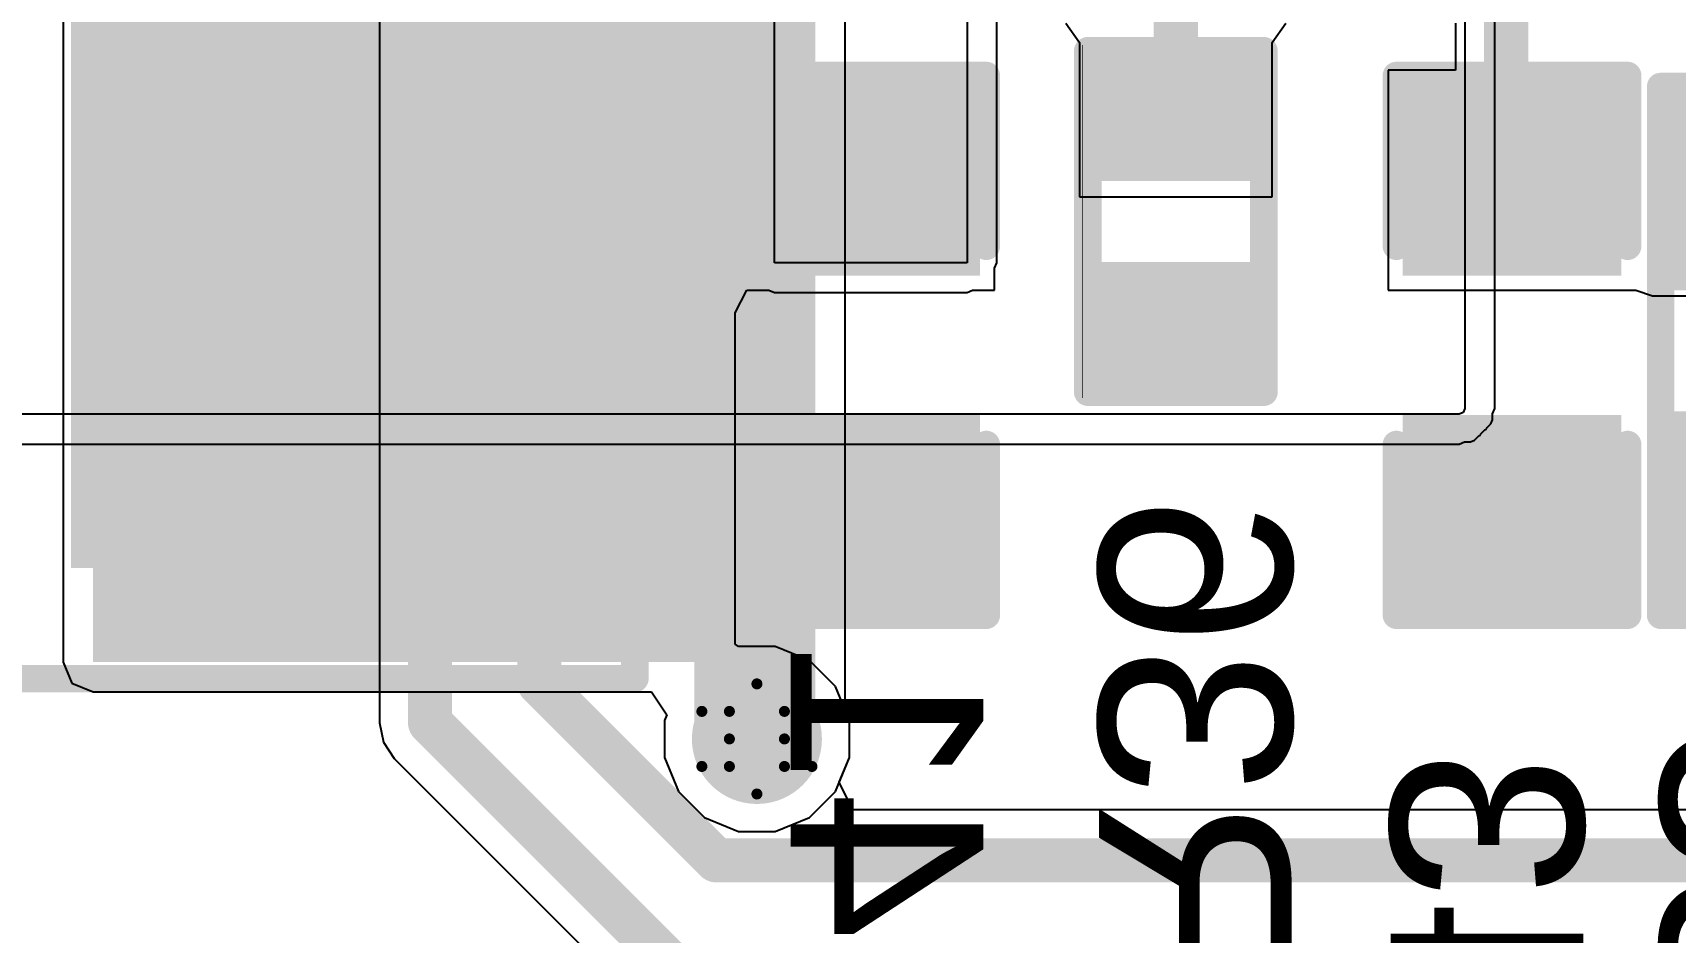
# Model space of a CAD drawing. Header units: inches. Extents: x -4 to 389, y 0 to 108.
# Drawn here: x 13.64 to 21.21, y 8.84 to 12.99 of the extents above; entities that cross this region are included whole.
import ezdxf

# ---------------------------------------------------------------- set-up
doc = ezdxf.new("R2010")
doc.units = ezdxf.units.IN
for name, color, linetype in [('Bottom Layer', 5, 'Continuous'), ('Bottom Overlay', 54, 'Continuous'), ('Bottom Paste', 16, 'Continuous'), ('Bottom Solder', 6, 'Continuous'), ('Drill Drawing', 1, 'Continuous'), ('Signal_1', 16, 'Continuous'), ('Signal_2', 76, 'Continuous'), ('Top Layer', 1, 'Continuous'), ('Via Holes', 16, 'Continuous')]:
    doc.layers.add(name, color=color, linetype=linetype)
doc.styles.add('Arial', font='', dxfattribs={"height": 0.2})
doc.styles.get('Arial').set_extended_font_data('Arial')

msp = doc.modelspace()

# ---------------------------------------------------------------- hatches: boundary and pattern name
at = {"layer": 'Bottom Layer'}
for points in [[(13.9138, 10.0838), (16.7386, 10.0838), (16.7386, 17.32), (13.9138, 17.32)], [(13.9138, 17.32), (16.4138, 17.32), (16.4138, 10.62), (13.9138, 10.62)], [(18.5923, 12.8146), (19.2273, 12.8146), (19.2273, 12.3574), (18.5923, 12.3574)], [(17.0574, 12.6876), (17.9464, 12.6876), (17.9464, 11.9256), (17.0574, 11.9256)], [(20.9055, 11.9256), (20.0165, 11.9256), (20.0165, 12.6876), (20.9055, 12.6876)], [(18.5923, 11.8748), (19.2273, 11.8748), (19.2273, 11.4176), (18.5923, 11.4176)], [(17.0574, 11.1636), (17.9464, 11.1636), (17.9464, 10.4016), (17.0574, 10.4016)], [(20.9055, 10.4016), (20.0165, 10.4016), (20.0165, 11.1636), (20.9055, 11.1636)]]:
    msp.add_hatch(color=5, dxfattribs=at).paths.add_polyline_path(points)
h = msp.add_hatch(color=5, dxfattribs=at)
edge = h.paths.add_edge_path()
edge.add_arc((16.9769, 9.7295), 0.3, 0, 360)
at = {"layer": 'Bottom Paste'}
for points in [[(13.9138, 17.32), (16.4138, 17.32), (16.4138, 10.62), (13.9138, 10.62)], [(18.5923, 12.8146), (19.2273, 12.8146), (19.2273, 12.3574), (18.5923, 12.3574)], [(17.0574, 12.6876), (17.9464, 12.6876), (17.9464, 11.9256), (17.0574, 11.9256)], [(20.9055, 11.9256), (20.0165, 11.9256), (20.0165, 12.6876), (20.9055, 12.6876)], [(18.5923, 11.8748), (19.2273, 11.8748), (19.2273, 11.4176), (18.5923, 11.4176)], [(17.0574, 11.1636), (17.9464, 11.1636), (17.9464, 10.4016), (17.0574, 10.4016)], [(20.9055, 10.4016), (20.0165, 10.4016), (20.0165, 11.1636), (20.9055, 11.1636)]]:
    msp.add_hatch(color=16, dxfattribs=at).paths.add_polyline_path(points)
at = {"layer": 'Bottom Solder'}
for points in [[(13.8122, 17.4216), (16.5154, 17.4216), (16.5154, 10.5184), (13.8122, 10.5184)], [(18.5373, 12.8696), (19.2823, 12.8696), (19.2823, 12.3024), (18.5373, 12.3024)], [(16.9974, 12.7476), (18.0064, 12.7476), (18.0064, 11.8656), (16.9974, 11.8656)], [(20.9655, 11.8656), (19.9565, 11.8656), (19.9565, 12.7476), (20.9655, 12.7476)], [(22.2263, 11.7986), (21.1341, 11.7986), (21.1341, 12.7638), (22.2263, 12.7638)], [(18.5373, 11.9298), (19.2823, 11.9298), (19.2823, 11.3626), (18.5373, 11.3626)], [(16.9974, 11.2236), (18.0064, 11.2236), (18.0064, 10.3416), (16.9974, 10.3416)], [(20.9655, 10.3416), (19.9565, 10.3416), (19.9565, 11.2236), (20.9655, 11.2236)], [(22.2263, 10.2746), (21.1341, 10.2746), (21.1341, 11.2398), (22.2263, 11.2398)]]:
    msp.add_hatch(color=6, dxfattribs=at).paths.add_polyline_path(points)
at = {"layer": 'Signal_1'}
h = msp.add_hatch(color=16, dxfattribs=at)
edge = h.paths.add_edge_path()
edge.add_arc((16.9769, 9.7295), 0.3, 0, 360)
at = {"layer": 'Signal_2'}
h = msp.add_hatch(color=76, dxfattribs=at)
edge = h.paths.add_edge_path()
edge.add_arc((16.9769, 9.7295), 0.3, 0, 360)
at = {"layer": 'Top Layer'}
msp.add_hatch(color=1, dxfattribs=at).paths.add_polyline_path([(16.6878, 9.7295), (17.2466, 9.7295), (17.2466, 16.3068), (16.6878, 16.3068)])
h = msp.add_hatch(color=1, dxfattribs=at)
edge = h.paths.add_edge_path()
edge.add_arc((16.9769, 9.7295), 0.3, 0, 360)
at = {"layer": 'Via Holes'}
h = msp.add_hatch(color=7, dxfattribs=at)
edge = h.paths.add_edge_path()
edge.add_arc((16.9769, 9.7295), 0.15, 0, 360)

# ---------------------------------------------------------------- linework, layer by layer
at = {"layer": 'Bottom Layer'}
for p, q in [((13.7763, 16.6521), (13.7763, 10.0838)), ((17.0574, 11.9256), (17.0574, 15.4228)), ((17.9464, 14.1227), (17.9464, 11.9256)), ((18.0838, 11.9256), (18.0838, 13.9852)), ((18.4018, 13.0305), (18.4653, 12.9416)), ((19.3543, 12.9416), (19.4178, 13.0305)), ((20.2007, 13.0305), (20.2007, 12.8146)), ((18.4653, 12.9416), (18.4653, 12.2304)), ((19.3543, 12.2304), (19.3543, 12.9416)), ((20.2007, 12.8146), (19.8895, 12.8146)), ((19.8895, 12.8146), (19.8895, 11.7986)), ((18.4653, 12.2304), (19.3543, 12.2304)), ((17.9464, 11.9256), (17.0574, 11.9256)), ((18.0734, 11.9003), (18.0838, 11.9256)), ((18.0734, 11.7986), (18.0734, 11.9003)), ((16.8761, 11.6941), (16.9304, 11.7986)), ((16.9304, 11.7986), (17.0321, 11.7986)), ((17.0321, 11.7986), (17.0574, 11.7881)), ((17.0574, 11.7881), (17.9464, 11.7881)), ((17.9464, 11.7881), (17.9716, 11.7986)), ((17.9716, 11.7986), (18.0734, 11.7986)), ((19.8895, 11.7986), (21.0325, 11.7986)), ((21.0325, 11.7986), (21.0325, 11.7986)), ((21.0325, 11.7986), (21.1087, 11.7732)), ((21.1087, 11.7732), (21.1087, 11.7732)), ((21.1087, 11.7732), (21.149, 11.7732)), ((21.149, 11.7732), (22.2517, 11.7732)), ((16.8761, 10.1671), (16.8761, 11.6941)), ((16.8919, 10.1565), (16.8761, 10.1671)), ((17.0618, 10.1565), (16.8919, 10.1565)), ((17.2188, 10.0915), (17.0618, 10.1565)), ((13.7763, 10.0838), (13.8166, 9.9866)), ((17.3389, 9.9713), (17.2188, 10.0915)), ((13.8166, 9.9866), (13.9138, 9.9463)), ((13.9138, 9.9463), (16.4902, 9.9463)), ((16.4902, 9.9463), (16.5608, 9.8407)), ((17.4039, 9.8144), (17.3389, 9.9713)), ((16.5608, 9.8407), (16.5499, 9.8144)), ((16.5499, 9.8144), (16.5499, 9.6445)), ((17.4039, 9.6445), (17.4039, 9.8144)), ((16.5499, 9.6445), (16.6149, 9.4876)), ((17.3389, 9.4876), (17.4039, 9.6445)), ((16.6149, 9.4876), (16.735, 9.3675)), ((17.2188, 9.3675), (17.3389, 9.4876)), ((16.735, 9.3675), (16.8919, 9.3025)), ((17.0618, 9.3025), (17.2188, 9.3675)), ((16.8919, 9.3025), (17.0618, 9.3025))]:
    msp.add_line(p, q, dxfattribs=at)
for points in [[(18.9098, 12.586, 0.2032, 0.2032, 0), (18.9098, 13.602, 0.2032, 0.2032, 0)], [(20.4338, 12.3338, 0.2032, 0.2032, 0), (20.4338, 13.602, 0.2032, 0.2032, 0)], [(20.4338, 12.3338, 0.2032, 0.2032, 0), (20.461, 12.3066, 0.2032, 0.2032, 0)]]:
    msp.add_lwpolyline(points, format="xyseb", dxfattribs=at)
for points in [[(18.859, 12.586, 0.1016, 0.1016, 1), (18.9606, 12.586, 0.1016, 0.1016, 1)], [(20.383, 12.3338, 0.1016, 0.1016, 1), (20.4846, 12.3338, 0.1016, 0.1016, 1)], [(20.383, 12.3338, 0.1016, 0.1016, 1), (20.4846, 12.3338, 0.1016, 0.1016, 1)], [(20.4102, 12.3066, 0.1016, 0.1016, 1), (20.5118, 12.3066, 0.1016, 0.1016, 1)]]:
    msp.add_lwpolyline(points, format="xyseb", close=True, dxfattribs=at)
at = {"layer": 'Bottom Overlay'}
for points in [[(16.4138, 10.0076, 0.127, 0.127, 0), (16.4138, 17.9578, 0.127, 0.127, 0)], [(18.5034, 12.9035, 0.127, 0.127, 0), (19.3162, 12.9035, 0.127, 0.127, 0)], [(18.5034, 11.3287, 0.127, 0.127, 0), (18.5034, 12.9035, 0.127, 0.127, 0)], [(19.3162, 11.3287, 0.127, 0.127, 0), (19.3162, 12.9035, 0.127, 0.127, 0)], [(18.478, 11.3033, 0.00323, 0.00323, 0), (18.478, 12.9289, 0.00323, 0.00323, 0)], [(16.9685, 12.0018, 0.127, 0.127, 0), (16.9685, 12.7892, 0.127, 0.127, 0)], [(16.9685, 12.7892, 0.127, 0.127, 0), (18.0353, 12.7892, 0.127, 0.127, 0)], [(18.0353, 12.0018, 0.127, 0.127, 0), (18.0353, 12.7892, 0.127, 0.127, 0)], [(19.9276, 12.0018, 0.127, 0.127, 0), (19.9276, 12.7892, 0.127, 0.127, 0)], [(19.9276, 12.7892, 0.127, 0.127, 0), (20.9944, 12.7892, 0.127, 0.127, 0)], [(20.9944, 12.0018, 0.127, 0.127, 0), (20.9944, 12.7892, 0.127, 0.127, 0)], [(21.1468, 12.7384, 0.127, 0.127, 0), (22.2136, 12.7384, 0.127, 0.127, 0)], [(21.1468, 10.3, 0.127, 0.127, 0), (21.1468, 12.7384, 0.127, 0.127, 0)], [(18.5034, 11.3287, 0.127, 0.127, 0), (19.3162, 11.3287, 0.127, 0.127, 0)], [(16.9685, 10.3, 0.127, 0.127, 0), (16.9685, 11.0874, 0.127, 0.127, 0)], [(18.0353, 10.3, 0.127, 0.127, 0), (18.0353, 11.0874, 0.127, 0.127, 0)], [(19.9276, 10.3, 0.127, 0.127, 0), (19.9276, 11.0874, 0.127, 0.127, 0)], [(20.9944, 10.3, 0.127, 0.127, 0), (20.9944, 11.0874, 0.127, 0.127, 0)], [(16.9685, 10.3, 0.127, 0.127, 0), (18.0353, 10.3, 0.127, 0.127, 0)], [(19.9276, 10.3, 0.127, 0.127, 0), (20.9944, 10.3, 0.127, 0.127, 0)], [(21.1468, 10.3, 0.127, 0.127, 0), (22.2136, 10.3, 0.127, 0.127, 0)], [(8.6022, 10.0076, 0.127, 0.127, 0), (16.4138, 10.0076, 0.127, 0.127, 0)]]:
    msp.add_lwpolyline(points, format="xyseb", dxfattribs=at)
for points in [[(18.4716, 12.9035, 0.0635, 0.0635, 1), (18.5351, 12.9035, 0.0635, 0.0635, 1)], [(18.4716, 12.9035, 0.0635, 0.0635, 1), (18.5351, 12.9035, 0.0635, 0.0635, 1)], [(19.2844, 12.9035, 0.0635, 0.0635, 1), (19.3479, 12.9035, 0.0635, 0.0635, 1)], [(19.2844, 12.9035, 0.0635, 0.0635, 1), (19.3479, 12.9035, 0.0635, 0.0635, 1)], [(18.4772, 12.9289, 0.00161, 0.00161, 1), (18.4788, 12.9289, 0.00161, 0.00161, 1)], [(16.9367, 12.7892, 0.0635, 0.0635, 1), (17.0002, 12.7892, 0.0635, 0.0635, 1)], [(16.9367, 12.7892, 0.0635, 0.0635, 1), (17.0002, 12.7892, 0.0635, 0.0635, 1)], [(18.0035, 12.7892, 0.0635, 0.0635, 1), (18.067, 12.7892, 0.0635, 0.0635, 1)], [(18.0035, 12.7892, 0.0635, 0.0635, 1), (18.067, 12.7892, 0.0635, 0.0635, 1)], [(19.8958, 12.7892, 0.0635, 0.0635, 1), (19.9593, 12.7892, 0.0635, 0.0635, 1)], [(19.8958, 12.7892, 0.0635, 0.0635, 1), (19.9593, 12.7892, 0.0635, 0.0635, 1)], [(20.9626, 12.7892, 0.0635, 0.0635, 1), (21.0261, 12.7892, 0.0635, 0.0635, 1)], [(20.9626, 12.7892, 0.0635, 0.0635, 1), (21.0261, 12.7892, 0.0635, 0.0635, 1)], [(21.115, 12.7384, 0.0635, 0.0635, 1), (21.1785, 12.7384, 0.0635, 0.0635, 1)], [(21.115, 12.7384, 0.0635, 0.0635, 1), (21.1785, 12.7384, 0.0635, 0.0635, 1)], [(16.9367, 12.0018, 0.0635, 0.0635, 1), (17.0002, 12.0018, 0.0635, 0.0635, 1)], [(18.0035, 12.0018, 0.0635, 0.0635, 1), (18.067, 12.0018, 0.0635, 0.0635, 1)], [(19.8958, 12.0018, 0.0635, 0.0635, 1), (19.9593, 12.0018, 0.0635, 0.0635, 1)], [(20.9626, 12.0018, 0.0635, 0.0635, 1), (21.0261, 12.0018, 0.0635, 0.0635, 1)], [(18.4716, 11.3287, 0.0635, 0.0635, 1), (18.5351, 11.3287, 0.0635, 0.0635, 1)], [(18.4716, 11.3287, 0.0635, 0.0635, 1), (18.5351, 11.3287, 0.0635, 0.0635, 1)], [(19.2844, 11.3287, 0.0635, 0.0635, 1), (19.3479, 11.3287, 0.0635, 0.0635, 1)], [(19.2844, 11.3287, 0.0635, 0.0635, 1), (19.3479, 11.3287, 0.0635, 0.0635, 1)], [(18.4772, 11.3033, 0.00161, 0.00161, 1), (18.4788, 11.3033, 0.00161, 0.00161, 1)], [(16.9367, 11.0874, 0.0635, 0.0635, 1), (17.0002, 11.0874, 0.0635, 0.0635, 1)], [(18.0035, 11.0874, 0.0635, 0.0635, 1), (18.067, 11.0874, 0.0635, 0.0635, 1)], [(19.8958, 11.0874, 0.0635, 0.0635, 1), (19.9593, 11.0874, 0.0635, 0.0635, 1)], [(20.9626, 11.0874, 0.0635, 0.0635, 1), (21.0261, 11.0874, 0.0635, 0.0635, 1)], [(16.9367, 10.3, 0.0635, 0.0635, 1), (17.0002, 10.3, 0.0635, 0.0635, 1)], [(16.9367, 10.3, 0.0635, 0.0635, 1), (17.0002, 10.3, 0.0635, 0.0635, 1)], [(18.0035, 10.3, 0.0635, 0.0635, 1), (18.067, 10.3, 0.0635, 0.0635, 1)], [(18.0035, 10.3, 0.0635, 0.0635, 1), (18.067, 10.3, 0.0635, 0.0635, 1)], [(19.8958, 10.3, 0.0635, 0.0635, 1), (19.9593, 10.3, 0.0635, 0.0635, 1)], [(19.8958, 10.3, 0.0635, 0.0635, 1), (19.9593, 10.3, 0.0635, 0.0635, 1)], [(20.9626, 10.3, 0.0635, 0.0635, 1), (21.0261, 10.3, 0.0635, 0.0635, 1)], [(20.9626, 10.3, 0.0635, 0.0635, 1), (21.0261, 10.3, 0.0635, 0.0635, 1)], [(21.115, 10.3, 0.0635, 0.0635, 1), (21.1785, 10.3, 0.0635, 0.0635, 1)], [(21.115, 10.3, 0.0635, 0.0635, 1), (21.1785, 10.3, 0.0635, 0.0635, 1)], [(16.3821, 10.0076, 0.0635, 0.0635, 1), (16.4456, 10.0076, 0.0635, 0.0635, 1)], [(16.3821, 10.0076, 0.0635, 0.0635, 1), (16.4456, 10.0076, 0.0635, 0.0635, 1)]]:
    msp.add_lwpolyline(points, format="xyseb", close=True, dxfattribs=at)
at = {"layer": 'Drill Drawing'}
for points in [[(16.8499, 9.8565, 0.0508, 0.0508, 0), (16.9769, 9.9835, 0.0508, 0.0508, 0)], [(16.9769, 9.9835, 0.0508, 0.0508, 0), (17.1039, 9.8565, 0.0508, 0.0508, 0)], [(16.7229, 9.8565, 0.0508, 0.0508, 0), (16.8499, 9.7295, 0.0508, 0.0508, 0)], [(16.7229, 9.8565, 0.0508, 0.0508, 0), (16.8499, 9.8565, 0.0508, 0.0508, 0)], [(17.1039, 9.8565, 0.0508, 0.0508, 0), (17.2309, 9.8565, 0.0508, 0.0508, 0)], [(17.1039, 9.7295, 0.0508, 0.0508, 0), (17.2309, 9.8565, 0.0508, 0.0508, 0)], [(16.7229, 9.6025, 0.0508, 0.0508, 0), (16.8499, 9.7295, 0.0508, 0.0508, 0)], [(17.1039, 9.7295, 0.0508, 0.0508, 0), (17.2309, 9.6025, 0.0508, 0.0508, 0)], [(16.7229, 9.6025, 0.0508, 0.0508, 0), (16.8499, 9.6025, 0.0508, 0.0508, 0)], [(16.8499, 9.6025, 0.0508, 0.0508, 0), (16.9769, 9.4755, 0.0508, 0.0508, 0)], [(16.9769, 9.4755, 0.0508, 0.0508, 0), (17.1039, 9.6025, 0.0508, 0.0508, 0)], [(17.1039, 9.6025, 0.0508, 0.0508, 0), (17.2309, 9.6025, 0.0508, 0.0508, 0)]]:
    msp.add_lwpolyline(points, format="xyseb", dxfattribs=at)
for points in [[(16.9642, 9.9835, 0.0254, 0.0254, 1), (16.9896, 9.9835, 0.0254, 0.0254, 1)], [(16.9642, 9.9835, 0.0254, 0.0254, 1), (16.9896, 9.9835, 0.0254, 0.0254, 1)], [(16.7102, 9.8565, 0.0254, 0.0254, 1), (16.7356, 9.8565, 0.0254, 0.0254, 1)], [(16.7102, 9.8565, 0.0254, 0.0254, 1), (16.7356, 9.8565, 0.0254, 0.0254, 1)], [(16.8372, 9.8565, 0.0254, 0.0254, 1), (16.8626, 9.8565, 0.0254, 0.0254, 1)], [(16.8372, 9.8565, 0.0254, 0.0254, 1), (16.8626, 9.8565, 0.0254, 0.0254, 1)], [(17.0912, 9.8565, 0.0254, 0.0254, 1), (17.1166, 9.8565, 0.0254, 0.0254, 1)], [(17.0912, 9.8565, 0.0254, 0.0254, 1), (17.1166, 9.8565, 0.0254, 0.0254, 1)], [(17.2182, 9.8565, 0.0254, 0.0254, 1), (17.2436, 9.8565, 0.0254, 0.0254, 1)], [(17.2182, 9.8565, 0.0254, 0.0254, 1), (17.2436, 9.8565, 0.0254, 0.0254, 1)], [(16.8372, 9.7295, 0.0254, 0.0254, 1), (16.8626, 9.7295, 0.0254, 0.0254, 1)], [(16.8372, 9.7295, 0.0254, 0.0254, 1), (16.8626, 9.7295, 0.0254, 0.0254, 1)], [(17.0912, 9.7295, 0.0254, 0.0254, 1), (17.1166, 9.7295, 0.0254, 0.0254, 1)], [(17.0912, 9.7295, 0.0254, 0.0254, 1), (17.1166, 9.7295, 0.0254, 0.0254, 1)], [(16.7102, 9.6025, 0.0254, 0.0254, 1), (16.7356, 9.6025, 0.0254, 0.0254, 1)], [(16.7102, 9.6025, 0.0254, 0.0254, 1), (16.7356, 9.6025, 0.0254, 0.0254, 1)], [(16.8372, 9.6025, 0.0254, 0.0254, 1), (16.8626, 9.6025, 0.0254, 0.0254, 1)], [(16.8372, 9.6025, 0.0254, 0.0254, 1), (16.8626, 9.6025, 0.0254, 0.0254, 1)], [(17.0912, 9.6025, 0.0254, 0.0254, 1), (17.1166, 9.6025, 0.0254, 0.0254, 1)], [(17.0912, 9.6025, 0.0254, 0.0254, 1), (17.1166, 9.6025, 0.0254, 0.0254, 1)], [(17.2182, 9.6025, 0.0254, 0.0254, 1), (17.2436, 9.6025, 0.0254, 0.0254, 1)], [(17.2182, 9.6025, 0.0254, 0.0254, 1), (17.2436, 9.6025, 0.0254, 0.0254, 1)], [(16.9642, 9.4755, 0.0254, 0.0254, 1), (16.9896, 9.4755, 0.0254, 0.0254, 1)], [(16.9642, 9.4755, 0.0254, 0.0254, 1), (16.9896, 9.4755, 0.0254, 0.0254, 1)]]:
    msp.add_lwpolyline(points, format="xyseb", close=True, dxfattribs=at)
at = {"layer": 'Signal_2'}
for p, q in [((20.2438, 14.1926), (20.2438, 11.2541)), ((20.3813, 11.2541), (20.3813, 14.1926)), ((20.2165, 11.2268), (0.3575, 11.2268)), ((20.2358, 11.2348), (20.2165, 11.2268)), ((20.2438, 11.2541), (20.2358, 11.2348)), ((20.3708, 11.2289), (20.3813, 11.2541)), ((20.3708, 11.2015), (20.3708, 11.2289)), ((20.3161, 11.1355), (20.3351, 11.1545)), ((20.3351, 11.1545), (20.341, 11.1569)), ((20.341, 11.1569), (20.3435, 11.1629)), ((20.3435, 11.1629), (20.3628, 11.1822)), ((20.3628, 11.1822), (20.3708, 11.2015)), ((20.3628, 11.1822), (20.3628, 11.1822)), ((20.3628, 11.1822), (20.3628, 11.1822)), ((2.0862, 11.0893), (20.2165, 11.0893)), ((20.2165, 11.0893), (20.2417, 11.0998)), ((20.2417, 11.0998), (20.2691, 11.0998)), ((20.2691, 11.0998), (20.2884, 11.1078)), ((20.2884, 11.1078), (20.3077, 11.1271)), ((20.2884, 11.1078), (20.2884, 11.1078)), ((20.2884, 11.1078), (20.2884, 11.1078)), ((20.3077, 11.1271), (20.3137, 11.1296)), ((20.3137, 11.1296), (20.3161, 11.1355))]:
    msp.add_line(p, q, dxfattribs=at)
at = {"layer": 'Top Layer'}
for p, q in [((15.2355, 15.5448), (15.2355, 9.8044)), ((17.3841, 9.8622), (17.3841, 15.5343)), ((17.4039, 9.8144), (17.3841, 9.8622)), ((15.2355, 9.8044), (15.2533, 9.7152)), ((17.4039, 9.6445), (17.4039, 9.8144)), ((15.2533, 9.7152), (15.3038, 9.6396)), ((15.3038, 9.6396), (16.8278, 8.1156)), ((17.3562, 9.5295), (17.4039, 9.6445)), ((17.4197, 9.4025), (17.3562, 9.5295)), ((29.7334, 9.4025), (17.4197, 9.4025))]:
    msp.add_line(p, q, dxfattribs=at)
for points in [[(15.4686, 9.8044, 0.2032, 0.2032, 0), (15.4686, 15.9893, 0.2032, 0.2032, 0)], [(15.9724, 9.9864, 0.2032, 0.2032, 0), (15.9724, 14.8209, 0.2032, 0.2032, 0)], [(15.9724, 9.9864, 0.2032, 0.2032, 0), (16.7894, 9.1694, 0.2032, 0.2032, 0)], [(15.4686, 9.8044, 0.2032, 0.2032, 0), (16.9926, 8.2804, 0.2032, 0.2032, 0)], [(16.7894, 9.1694, 0.2032, 0.2032, 0), (30.099, 9.1694, 0.2032, 0.2032, 0)]]:
    msp.add_lwpolyline(points, format="xyseb", dxfattribs=at)
for points in [[(15.9216, 9.9864, 0.1016, 0.1016, 1), (16.0232, 9.9864, 0.1016, 0.1016, 1)], [(15.9216, 9.9864, 0.1016, 0.1016, 1), (16.0232, 9.9864, 0.1016, 0.1016, 1)], [(15.4178, 9.8044, 0.1016, 0.1016, 1), (15.5194, 9.8044, 0.1016, 0.1016, 1)], [(15.4178, 9.8044, 0.1016, 0.1016, 1), (15.5194, 9.8044, 0.1016, 0.1016, 1)], [(16.7386, 9.1694, 0.1016, 0.1016, 1), (16.8402, 9.1694, 0.1016, 0.1016, 1)], [(16.7386, 9.1694, 0.1016, 0.1016, 1), (16.8402, 9.1694, 0.1016, 0.1016, 1)]]:
    msp.add_lwpolyline(points, format="xyseb", close=True, dxfattribs=at)

# ---------------------------------------------------------------- texts
at = {"layer": 'Bottom Overlay', "style": 'Arial', "text_generation_flag": 2}
for s, p in [('R36', (18.5548, 8.5686)), ('C41', (17.1324, 7.904)), ('R35', (21.1456, 7.5272)), ('C43', (19.901, 7.4002))]:
    msp.add_text(s, height=0.889, rotation=270, dxfattribs=at).set_placement(p)

doc.saveas('drawing.dxf')
